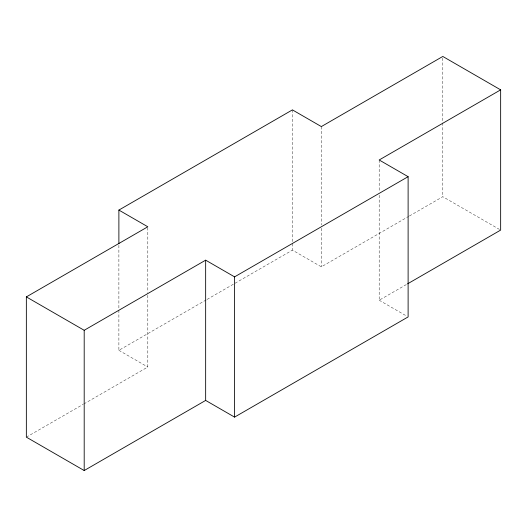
<?xml version="1.0" encoding="UTF-8"?>
<svg xmlns="http://www.w3.org/2000/svg" width="527" height="527" viewBox="0 0 527 527"><rect width="100%" height="100%" fill="white"/><g stroke="black" fill="none" stroke-linecap="round" stroke-linejoin="round"><path stroke-width="0.4" stroke-dasharray="2.63 1.98" d="M118.885 310.133L118.885 350.323L206.367 299.817M207.078 299.408L292.426 250.134L321.345 266.833L408.708 216.393M26.35 437.147L83.174 404.341M83.885 403.932L147.81 367.023L147.81 293.203M409.42 215.984L442.805 196.709L500.65 230.101M379.19 195.247L379.19 300.225L406.89 284.237M379.19 300.225L406.699 316.114M118.885 350.323L147.81 367.023M442.805 58.095L442.805 122.073M442.805 122.89L442.805 196.709M379.19 159.977L379.19 191.966M321.345 126.579L321.345 225.003M321.345 228.283L321.345 266.833M292.426 109.886L292.426 242.749M292.426 243.573L292.426 250.134M147.81 227.592L147.81 292.386M118.885 245.338L118.885 309.316"/><path stroke-width="0.79" d="M118.885 243.698L118.885 210.075L292.426 109.886L321.345 126.579L442.805 56.455L500.65 89.853L500.65 230.101L407.602 283.822M500.65 89.853L379.19 159.977L408.115 176.677L408.115 316.925L234.574 417.114L205.655 400.421L84.195 470.545L26.35 437.147L26.35 296.899L147.81 226.775L118.885 210.075M26.35 296.899L84.195 330.291L205.655 260.167L234.574 276.866L408.115 176.677M234.574 276.866L234.574 417.114M205.655 260.167L205.655 400.421M84.195 330.291L84.195 470.545"/></g></svg>
